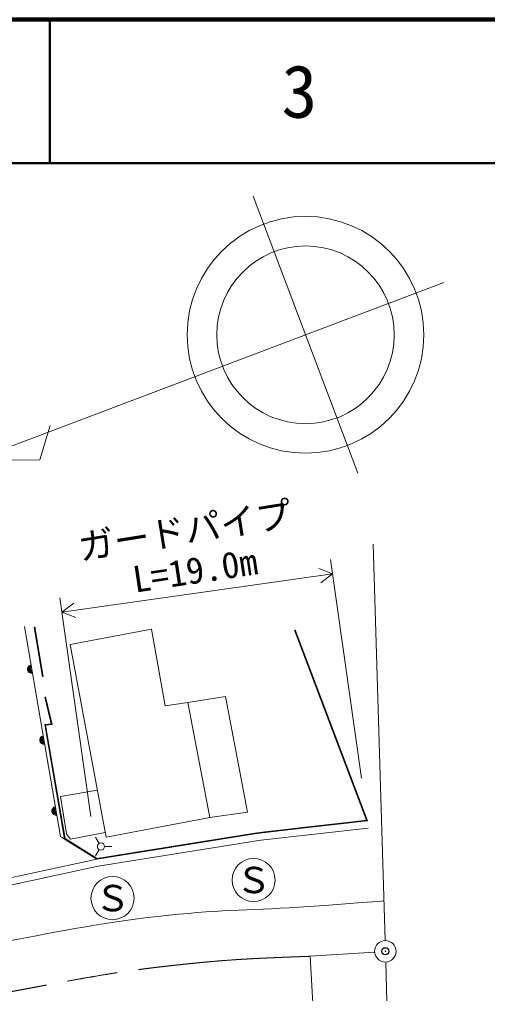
# Model space of a CAD drawing. Units: millimetres, scale not verified. Extents: x 40000 to 680000, y 20000 to 380000.
# Drawn here: x 541880 to 574468, y 312283 to 380000 of the extents above; entities that cross this region are included whole.
import ezdxf
from ezdxf.enums import TextEntityAlignment as Align

# ---------------------------------------------------------------- set-up
doc = ezdxf.new("R2010")
doc.units = ezdxf.units.MM
doc.header["$LTSCALE"] = 1000
doc.header["$PDMODE"] = 32
doc.header["$PDSIZE"] = 500
doc.linetypes.add('CHAIN', pattern=[18.5, 12, -1.5, 3.5, -1.5])
for name, color, linetype, lineweight in [('M-BGD', 7, 'Continuous', 13), ('M-BMK', 2, 'CHAIN', 13), ('M-TTL', 2, 'Continuous', 140), ('M-TTL-LINE', 7, 'Continuous', 50), ('M-TTL-TXT', 7, 'Continuous', 13)]:
    doc.layers.add(name, color=color, linetype=linetype, lineweight=lineweight)
doc.layers.add('M-OTRS', color=6, linetype='Continuous')
doc.styles.add('ＭＳ ゴシック', font='')
doc.styles.get('ＭＳ ゴシック').set_extended_font_data('MS Gothic')

msp = doc.modelspace()

# ---------------------------------------------------------------- linework, layer by layer
at = {"layer": 'M-BGD'}
for p, q in [((565433, 348448), (558153, 367706)), ((571422, 361717), (538684, 349341)), ((543293, 349391), (544013, 351764)), ((538684, 349341), (543293, 349391)), ((567333, 315969), (566514, 343518)), ((565688, 327255), (563540, 342455)), ((544838, 338804), (563680, 341465)), ((563680, 341465), (562719, 341834)), ((563680, 341465), (562859, 340844)), ((546846, 324594), (544699, 339794)), ((544838, 338804), (545660, 339425)), ((544838, 338804), (545800, 338434)), ((543484, 334310), (542895, 337758)), ((543484, 334310), (542895, 337758)), ((543534, 334319), (542944, 337767)), ((543028, 337275), (542979, 337266)), ((543073, 336775), (542989, 337268)), ((543083, 336777), (542999, 337270)), ((543093, 336779), (543009, 337272)), ((543103, 336780), (543018, 337273)), ((545417, 336540), (551071, 337602)), ((551071, 337602), (552020, 332290)), ((561033, 337539), (566060, 324267)), ((566107, 324285), (561080, 337556)), ((561080, 337556), (566107, 324285)), ((561203, 337233), (561156, 337215)), ((543063, 336774), (543113, 336782)), ((561165, 337219), (561342, 336751)), ((561175, 337222), (561352, 336755)), ((561184, 337226), (561361, 336758)), ((561193, 337229), (561370, 336762)), ((561333, 336748), (561380, 336765)), ((543197, 336289), (543148, 336281)), ((543242, 335790), (543157, 336282)), ((543251, 335791), (543167, 336284)), ((543261, 335793), (543177, 336286)), ((543271, 335795), (543187, 336288)), ((547922, 323145), (545417, 336540)), ((561557, 336298), (561510, 336280)), ((561519, 336283), (561697, 335816)), ((561529, 336287), (561706, 335819)), ((561538, 336291), (561715, 335823)), ((561548, 336294), (561725, 335827)), ((543232, 335788), (543281, 335796)), ((543365, 335303), (543316, 335295)), ((543410, 334804), (543326, 335297)), ((543420, 334806), (543336, 335298)), ((543430, 334807), (543346, 335300)), ((543440, 334809), (543355, 335302)), ((561687, 335812), (561734, 335830)), ((561911, 335362), (561864, 335345)), ((561874, 335348), (562051, 334881)), ((561883, 335352), (562060, 334884)), ((561892, 335355), (562069, 334888)), ((561902, 335359), (562079, 334891)), ((543400, 334802), (543450, 334811)), ((562041, 334877), (562088, 334895)), ((562265, 334427), (562219, 334410)), ((562228, 334413), (562405, 333946)), ((562237, 334417), (562414, 333949)), ((562247, 334420), (562424, 333953)), ((562256, 334424), (562433, 333956)), ((562396, 333942), (562442, 333960)), ((562620, 333492), (562573, 333474)), ((562582, 333478), (562759, 333010)), ((562591, 333482), (562769, 333014)), ((562601, 333485), (562778, 333017)), ((562610, 333489), (562787, 333021)), ((544088, 331039), (543646, 332896)), ((544150, 330997), (543695, 332907)), ((552020, 332290), (553614, 332517)), ((556232, 332935), (553614, 332517)), ((553614, 332517), (555132, 324511)), ((557750, 324890), (556232, 332935)), ((562750, 333007), (562797, 333025)), ((562974, 332557), (562927, 332539)), ((562936, 332543), (563113, 332075)), ((562946, 332546), (563123, 332079)), ((562955, 332550), (563132, 332082)), ((562964, 332553), (563141, 332086)), ((543858, 332222), (543810, 332211)), ((543935, 331727), (543819, 332213)), ((543945, 331729), (543829, 332215)), ((543955, 331731), (543839, 332218)), ((543964, 331734), (543848, 332220)), ((563104, 332072), (563151, 332089)), ((543925, 331724), (543974, 331736)), ((563328, 331622), (563281, 331604)), ((563291, 331608), (563468, 331140)), ((563300, 331611), (563477, 331144)), ((563309, 331615), (563486, 331147)), ((563319, 331618), (563496, 331151)), ((563458, 331137), (563505, 331154)), ((543646, 330980), (544088, 331039)), ((545017, 323024), (543646, 330980)), ((543744, 330706), (543695, 330698)), ((543705, 330938), (544150, 330997)), ((545062, 323054), (543705, 330938)), ((543790, 330207), (543705, 330699)), ((543800, 330208), (543715, 330701)), ((543810, 330210), (543725, 330703)), ((543819, 330212), (543735, 330704)), ((563682, 330687), (563635, 330669)), ((563645, 330672), (563822, 330205)), ((563654, 330676), (563831, 330208)), ((563663, 330680), (563841, 330212)), ((563673, 330683), (563850, 330216)), ((543780, 330205), (543829, 330213)), ((563813, 330201), (563859, 330219)), ((543914, 329721), (543865, 329712)), ((543960, 329221), (543875, 329714)), ((543969, 329223), (543885, 329715)), ((543979, 329224), (543894, 329717)), ((543989, 329226), (543904, 329719)), ((543950, 329219), (543999, 329228)), ((564036, 329752), (563990, 329734)), ((563999, 329737), (564176, 329270)), ((564008, 329741), (564185, 329273)), ((564018, 329744), (564195, 329277)), ((564027, 329748), (564204, 329280)), ((564167, 329266), (564214, 329284)), ((544084, 328735), (544035, 328727)), ((544129, 328236), (544044, 328728)), ((544139, 328237), (544054, 328730)), ((544149, 328239), (544064, 328732)), ((544159, 328241), (544074, 328733)), ((564391, 328816), (564344, 328799)), ((564353, 328802), (564530, 328335)), ((564363, 328806), (564540, 328338)), ((564372, 328809), (564549, 328342)), ((564381, 328813), (564558, 328345)), ((544119, 328234), (544169, 328242)), ((564521, 328331), (564568, 328349)), ((564745, 327881), (564698, 327863)), ((564707, 327867), (564885, 327399)), ((564717, 327871), (564894, 327403)), ((564726, 327874), (564903, 327407)), ((564735, 327878), (564913, 327410)), ((544254, 327750), (544204, 327741)), ((544299, 327250), (544214, 327743)), ((544309, 327252), (544224, 327745)), ((544319, 327253), (544234, 327746)), ((544329, 327255), (544244, 327748)), ((544289, 327248), (544338, 327257)), ((564875, 327396), (564922, 327414)), ((544423, 326764), (544374, 326756)), ((544469, 326265), (544384, 326757)), ((544479, 326266), (544394, 326759)), ((544488, 326268), (544404, 326761)), ((544498, 326270), (544413, 326762)), ((544729, 325972), (547308, 326429)), ((565099, 326946), (565052, 326928)), ((565062, 326932), (565239, 326464)), ((565071, 326935), (565248, 326468)), ((565080, 326939), (565257, 326471)), ((565090, 326942), (565267, 326475)), ((565229, 326461), (565276, 326478)), ((544459, 326263), (544508, 326271)), ((544593, 325779), (544544, 325770)), ((544638, 325279), (544554, 325772)), ((544648, 325281), (544563, 325774)), ((544658, 325282), (544573, 325775)), ((544668, 325284), (544583, 325777)), ((545156, 323375), (544729, 325972)), ((565453, 326011), (565407, 325993)), ((565416, 325997), (565593, 325529)), ((565425, 326000), (565602, 325533)), ((565435, 326004), (565612, 325536)), ((565444, 326007), (565621, 325540)), ((544629, 325277), (544678, 325286)), ((565584, 325526), (565630, 325543)), ((565808, 325076), (565761, 325058)), ((565770, 325062), (565947, 324594)), ((565779, 325065), (565957, 324597)), ((565789, 325069), (565966, 324601)), ((565798, 325072), (565975, 324605)), ((544763, 324793), (544713, 324785)), ((544808, 324294), (544723, 324786)), ((544818, 324295), (544733, 324788)), ((544828, 324297), (544743, 324790)), ((544838, 324299), (544753, 324791)), ((555132, 324511), (547922, 323145)), ((555132, 324511), (557750, 324890)), ((565938, 324590), (565985, 324608)), ((544798, 324292), (544848, 324300)), ((544932, 323808), (544883, 323799)), ((544978, 323308), (544893, 323801)), ((544988, 323310), (544903, 323803)), ((544998, 323311), (544913, 323804)), ((545007, 323313), (544923, 323806)), ((561977, 323872), (558396, 323460)), ((561982, 323822), (558403, 323411)), ((558611, 323444), (566107, 324285)), ((558679, 322948), (566163, 323788)), ((560441, 323645), (560435, 323695)), ((560932, 323752), (560938, 323702)), ((561430, 323799), (560933, 323742)), ((561431, 323789), (560934, 323732)), ((561432, 323779), (560935, 323722)), ((561433, 323769), (560936, 323712)), ((561434, 323759), (561429, 323809)), ((566102, 324334), (561977, 323872)), ((566107, 324285), (561982, 323822)), ((562300, 323908), (562306, 323858)), ((562798, 323954), (562301, 323898)), ((562799, 323944), (562302, 323888)), ((562800, 323934), (562303, 323878)), ((562801, 323924), (562304, 323868)), ((562802, 323914), (562797, 323964)), ((563294, 324019), (563299, 323970)), ((563792, 324065), (563295, 324010)), ((563793, 324055), (563296, 324000)), ((563794, 324045), (563297, 323990)), ((563795, 324035), (563298, 323980)), ((563796, 324026), (563791, 324075)), ((564288, 324131), (564293, 324081)), ((564786, 324177), (564289, 324121)), ((564787, 324167), (564290, 324111)), ((564788, 324157), (564291, 324101)), ((564789, 324147), (564292, 324091)), ((564790, 324137), (564784, 324187)), ((565281, 324242), (565287, 324193)), ((565779, 324288), (565282, 324232)), ((565780, 324278), (565284, 324222)), ((565782, 324268), (565285, 324213)), ((565783, 324258), (565286, 324203)), ((565784, 324248), (565778, 324298)), ((544968, 323306), (545017, 323315)), ((547265, 321623), (545017, 323024)), ((547292, 321665), (545062, 323054)), ((545437, 323015), (545156, 323375)), ((547858, 323487), (545437, 323015)), ((547430, 322722), (547180, 323155)), ((547265, 321623), (558611, 323444)), ((558396, 323460), (553193, 322625)), ((558403, 323411), (553200, 322575)), ((556042, 323072), (555548, 322993)), ((556043, 323062), (555550, 322983)), ((556045, 323052), (555551, 322973)), ((556046, 323042), (555553, 322963)), ((556048, 323033), (556040, 323082)), ((556534, 323161), (556542, 323112)), ((557029, 323231), (556535, 323151)), ((557031, 323221), (556537, 323141)), ((557032, 323211), (556539, 323132)), ((557034, 323201), (556540, 323122)), ((557035, 323191), (557028, 323240)), ((557521, 323320), (557529, 323270)), ((558016, 323389), (557523, 323310)), ((558018, 323379), (557524, 323300)), ((558020, 323369), (557526, 323290)), ((558021, 323359), (557528, 323280)), ((558023, 323350), (558015, 323399)), ((558945, 323523), (558951, 323474)), ((559443, 323570), (558946, 323513)), ((559444, 323560), (558947, 323503)), ((559445, 323551), (558948, 323493)), ((559446, 323541), (558950, 323483)), ((559447, 323531), (559442, 323580)), ((559938, 323637), (559944, 323588)), ((560436, 323685), (559940, 323627)), ((560437, 323675), (559941, 323618)), ((560439, 323665), (559942, 323608)), ((560440, 323655), (559943, 323598)), ((545531, 322762), (545505, 322720)), ((545934, 322464), (545510, 322728)), ((545939, 322472), (545515, 322737)), ((545945, 322481), (545520, 322745)), ((545950, 322489), (545526, 322754)), ((545929, 322455), (545955, 322498)), ((553192, 322625), (547258, 321672)), ((553200, 322575), (547265, 321623)), ((547358, 321131), (558679, 322948)), ((547805, 322506), (548305, 322506)), ((551459, 322347), (551467, 322297)), ((551954, 322416), (551460, 322337)), ((551956, 322406), (551462, 322327)), ((551957, 322396), (551464, 322317)), ((551959, 322386), (551465, 322307)), ((551960, 322377), (551953, 322426)), ((552446, 322505), (552454, 322456)), ((552942, 322575), (552448, 322495)), ((552943, 322565), (552449, 322485)), ((552945, 322555), (552451, 322476)), ((552946, 322545), (552453, 322466)), ((552948, 322535), (552940, 322584)), ((553572, 322686), (553580, 322636)), ((554067, 322755), (553573, 322676)), ((554069, 322745), (553575, 322666)), ((554070, 322735), (553577, 322656)), ((554072, 322726), (553578, 322646)), ((554073, 322716), (554065, 322765)), ((554559, 322844), (554567, 322795)), ((555054, 322914), (554561, 322834)), ((555056, 322904), (554562, 322825)), ((555058, 322894), (554564, 322815)), ((555059, 322884), (554565, 322805)), ((555061, 322874), (555053, 322924)), ((555546, 323003), (555554, 322953)), ((546380, 322234), (546353, 322191)), ((546783, 321935), (546359, 322200)), ((546788, 321944), (546364, 322208)), ((546794, 321952), (546369, 322217)), ((546799, 321961), (546374, 322225)), ((546778, 321927), (546804, 321969)), ((547430, 322289), (547180, 321856)), ((547509, 321713), (547517, 321663)), ((548005, 321782), (547511, 321703)), ((548006, 321772), (547513, 321693)), ((548008, 321762), (547514, 321683)), ((548009, 321753), (547516, 321673)), ((548011, 321743), (548003, 321792)), ((548497, 321871), (548505, 321822)), ((548992, 321941), (548498, 321861)), ((548994, 321931), (548500, 321852)), ((548995, 321921), (548502, 321842)), ((548997, 321911), (548503, 321832)), ((548998, 321901), (548990, 321951)), ((549484, 322030), (549492, 321980)), ((549979, 322099), (549486, 322020)), ((549981, 322089), (549487, 322010)), ((549983, 322079), (549489, 322000)), ((549984, 322069), (549490, 321990)), ((549986, 322060), (549978, 322109)), ((550472, 322188), (550479, 322139)), ((550967, 322258), (550473, 322178)), ((550968, 322248), (550475, 322168)), ((550970, 322238), (550476, 322159)), ((550972, 322228), (550478, 322149)), ((550973, 322218), (550965, 322267)), ((539136, 319871), (547265, 321623)), ((539241, 319382), (547358, 321131)), ((562129, 314873), (564095, 278873)), ((568660, 271281), (567377, 314469))]:
    msp.add_line(p, q, dxfattribs=at)
for points in [[(545017, 323024), (544746, 323205), (542222, 337793)], [(542222, 337793), (544746, 323205), (545017, 323024)], [(547265, 321623), (545017, 323024), (543646, 330980), (544088, 331039), (543646, 332896)], [(566107, 324285), (561982, 323822), (558403, 323411), (553200, 322575), (547265, 321623)]]:
    msp.add_lwpolyline(points, dxfattribs=at)
for centre, radius in [((561793, 358077), 8235), ((561793, 358077), 6176), ((547555, 322506), 250), ((558178, 320175), 1500), ((548360, 318916), 1500), ((567353, 315219), 750)]:
    msp.add_circle(centre, radius, dxfattribs=at)
for centre, radius in [((542734, 334837), 300), ((542734, 334837), 240), ((542734, 334837), 180), ((542734, 334837), 120), ((542734, 334837), 100), ((543586, 329910), 300), ((543586, 329910), 240), ((543586, 329910), 180), ((543586, 329910), 120), ((543586, 329910), 100), ((544438, 324984), 300), ((544438, 324984), 240), ((544438, 324984), 180), ((544438, 324984), 120), ((544438, 324984), 100)]:
    msp.add_arc(centre, radius, 99.81543, 279.81543, dxfattribs=at)
msp.add_open_spline([(567251, 318719), (564952, 318540), (564143, 318483), (562020, 318333), (558216, 318066), (556069, 318126), (552277, 317727), (548110, 317290), (545803, 316809), (541683, 316047), (537882, 315344), (535755, 314923), (531997, 314018), (528123, 313085), (525947, 312558), (522158, 311325), (517828, 309915), (515450, 308972), (511229, 307264), (508030, 305970), (506216, 305287), (503098, 303808), (495939, 300414), (492003, 298357), (484957, 294736), (482692, 293572), (481971, 293207), (479167, 291741)], degree=3, knots=[0, 0, 0, 0, 1, 1, 1, 2, 2, 2, 3, 3, 3, 4, 4, 4, 5, 5, 5, 6, 6, 6, 7, 7, 7, 8, 8, 8, 9, 9, 9, 9], dxfattribs=at)
at = {"layer": 'M-BMK'}
msp.add_line((562129, 314873), (566605, 315169), dxfattribs=at)
msp.add_open_spline([(562129, 314873), (557635, 314706), (556346, 314644), (552660, 314245), (548594, 313804), (546339, 313348), (542317, 312603), (538589, 311914), (536504, 311501), (532818, 310614), (529044, 309706), (526923, 309192), (523232, 307990), (518989, 306608), (516660, 305685), (512523, 304011), (509393, 302745), (507618, 302077), (504566, 300630), (497455, 297257), (493544, 295214), (486544, 291616), (484287, 290457), (483569, 290093), (480775, 288632)], degree=3, knots=[0, 0, 0, 0, 1, 1, 1, 2, 2, 2, 3, 3, 3, 4, 4, 4, 5, 5, 5, 6, 6, 6, 7, 7, 7, 8, 8, 8, 8], dxfattribs=at)
at = {"layer": 'M-OTRS'}
msp.add_point((567353, 315219), dxfattribs=at)
at = {"layer": 'M-TTL'}
msp.add_line((680000, 380000), (40000, 380000), dxfattribs=at)
at = {"layer": 'M-TTL-LINE'}
for p, q in [((543997, 380000), (543997, 370000)), ((40000, 370000), (680000, 370000))]:
    msp.add_line(p, q, dxfattribs=at)

# ---------------------------------------------------------------- texts
at = {"layer": 'M-BGD', "style": 'ＭＳ ゴシック'}
for s, rotation, p in [('ガードパイプ', 9.109, (553397, 344483)), ('L=19.0m', 8.591, (554101, 341705))]:
    msp.add_text(s, height=1833, rotation=rotation, dxfattribs=at).set_placement(p, align=Align.MIDDLE_CENTER)
for p in [(558178, 320175), (548360, 318916)]:
    msp.add_text('Ｓ', height=1833, dxfattribs=at).set_placement(p, align=Align.MIDDLE_CENTER)
at = {"layer": 'M-TTL-TXT', "style": 'ＭＳ ゴシック'}
msp.add_text('3', height=3666, dxfattribs=at).set_placement((561372, 375000), align=Align.MIDDLE_CENTER)

doc.saveas('drawing.dxf')
